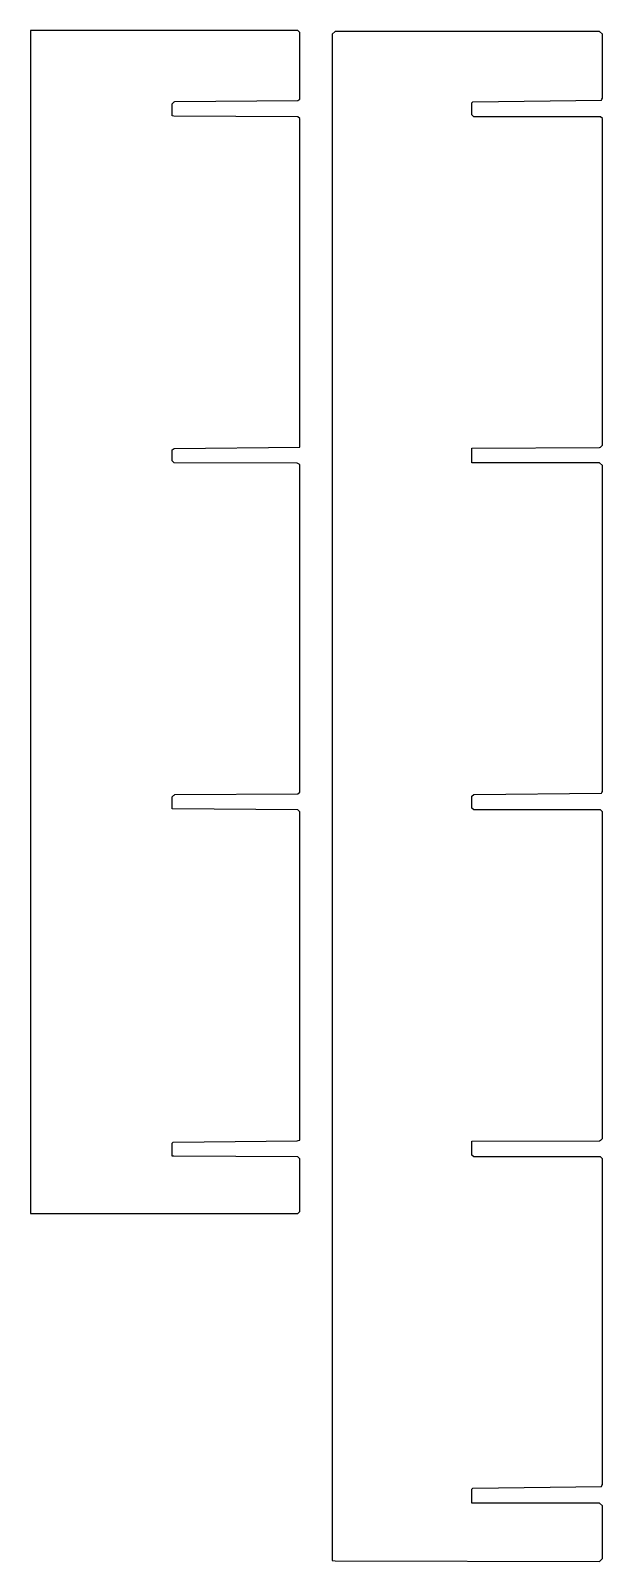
# Model space of a CAD drawing. Extents: x 33 to 651, y 85 to 1739.
import ezdxf

# ---------------------------------------------------------------- set-up
doc = ezdxf.new("R2010")
doc.units = 0
doc.layers.get('0').update_dxf_attribs({"linetype": 'CONTINUOUS'})

msp = doc.modelspace()

# ---------------------------------------------------------------- linework, layer by layer
at = {"color": 250, "linetype": 'CONTINUOUS'}
for points in [[(322, 461), (323, 462), (324, 463), (324, 520), (322, 522), (187.9, 522.7), (186, 523), (186, 537), (187, 538), (320.996297, 539.496241), (322.1, 539.7), (324, 540), (324, 895), (322, 897), (186, 898), (186, 911, -0.087323), (189.003703, 913.503759), (321.996297, 914.496241), (324, 916), (324, 1270, 0.2155), (320.996297, 1271.503759), (188, 1272), (186, 1274), (186, 1286), (188.003703, 1287.503759), (324, 1289), (324, 1644), (322, 1646), (187.9, 1646.7), (186, 1647), (186, 1660, -0.087323), (189.003703, 1662.503759), (321.996297, 1663.496241), (324, 1665), (324, 1737), (322, 1739), (33, 1739), (33, 461), (322, 461)], [(648, 85), (651, 88), (651, 145), (648, 148), (510, 148), (510, 163), (511, 164), (649.98551, 165.99979), (650.3, 166.9), (651, 168), (651, 520), (649, 522), (512, 522), (510, 524), (510, 539), (647.996429, 539.496377, 0.113509), (651, 542), (651, 895), (649, 897), (512, 897), (510, 899), (510, 912), (512.003571, 913.503623), (649.98551, 914.99979), (650.3, 915.9), (651, 917), (651, 1269), (648, 1272), (510, 1272), (510, 1288), (647.996429, 1288.496377, 0.113509), (651, 1291), (651, 1644), (649, 1646), (512, 1646), (510, 1648), (510, 1661), (511, 1662), (649.98551, 1663.99979), (650.3, 1664.9), (651, 1666), (651, 1735), (648, 1738), (362, 1738), (359, 1735), (359, 86), (362.001736, 85.498252), (648, 85)]]:
    msp.add_lwpolyline(points, format="xyb", dxfattribs=at)

doc.saveas('drawing.dxf')
